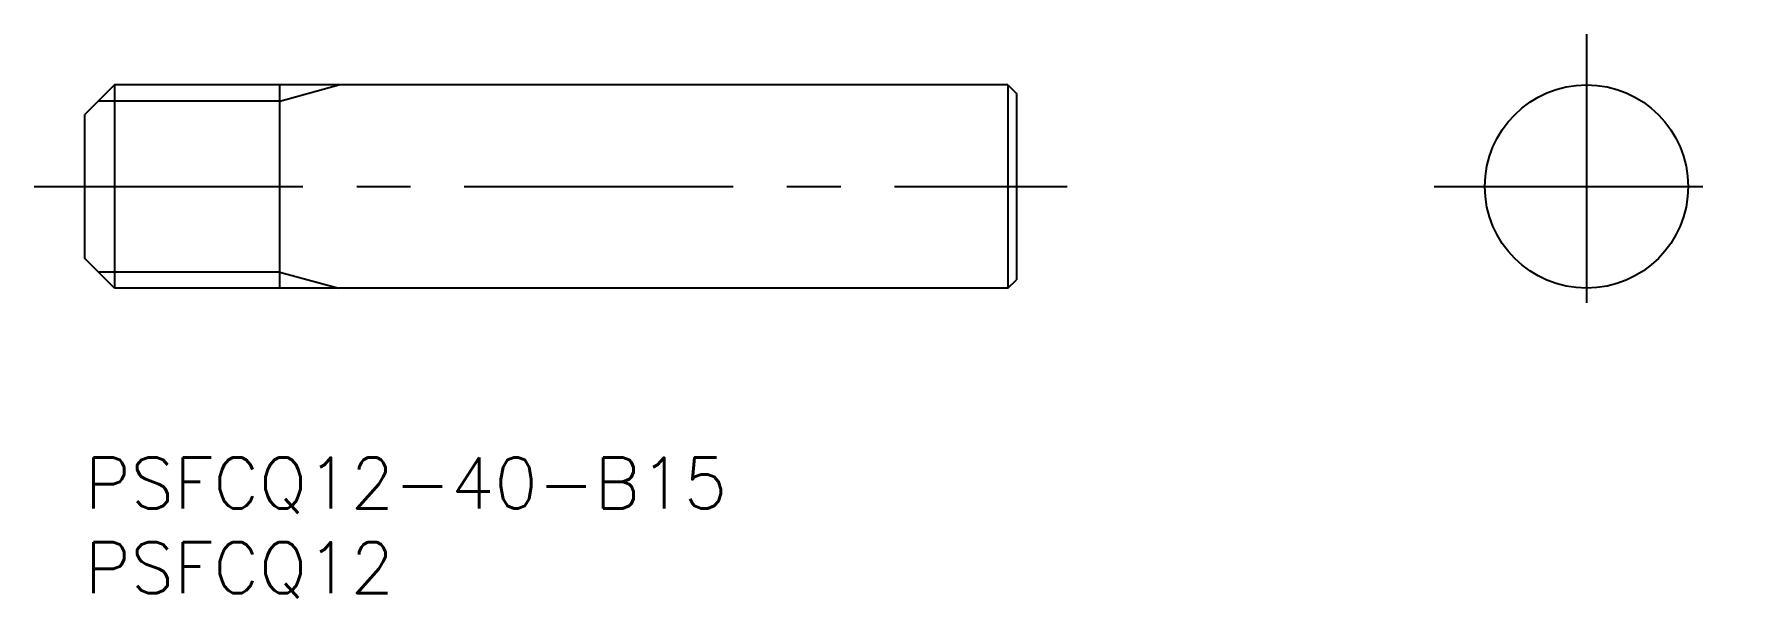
# Model space of a CAD drawing. Extents: x -3 to 98, y -8 to 25.
import ezdxf

# ---------------------------------------------------------------- set-up
doc = ezdxf.new("R2010")
doc.units = 0
doc.header["$LTSCALE"] = 0.5
doc.linetypes.add('CENTER', pattern=[50.8, 31.75, -6.35, 6.35, -6.35])
for name, color, linetype in [('MSM_CENTER', 1, 'CENTER'), ('MSM_CONTINUOUS', 7, 'CONTINUOUS'), ('MSM_NARROW', 5, 'CONTINUOUS'), ('MSM_PART_NUMBER', 7, 'CONTINUOUS')]:
    doc.layers.add(name, color=color, linetype=linetype)
doc.styles.get("Standard").update_dxf_attribs({"font": 'txt.shx', "height": 1, "bigfont": 'bigfont.shx'})

# ---------------------------------------------------------------- blocks, each defined once
blk = doc.blocks.new('*U4')
at = {"layer": 'MSM_PART_NUMBER'}
blk.add_text('PSFCQ12-40-B15', height=3, dxfattribs=at).set_placement((0, -3))
blk = doc.blocks.new('*U5')
at = {"layer": 'MSM_PART_NUMBER'}
blk.add_text('PSFCQ12', height=3, dxfattribs=at).set_placement((0, -8))

msp = doc.modelspace()

# ---------------------------------------------------------------- linework, layer by layer
at = {"layer": 'MSM_CENTER'}
for p, q in [((88.66, 25), (88.66, 7)), ((-3, 16), (58, 16)), ((79.66, 16), (97.66, 16))]:
    msp.add_line(p, q, dxfattribs=at)
at = {"layer": 'MSM_CONTINUOUS'}
for p, q in [((1.75, 22), (0, 20.25)), ((54.5, 22), (1.75, 22)), ((1.75, 22), (1.75, 10)), ((11.5, 10), (11.5, 22)), ((54.5, 22), (54.5, 10)), ((54.5, 22), (55, 21.5)), ((55, 21.5), (55, 10.5)), ((0, 11.75), (0, 20.25)), ((1.75, 10), (0, 11.75)), ((54.5, 10), (55, 10.5)), ((54.5, 10), (1.75, 10))]:
    msp.add_line(p, q, dxfattribs=at)
msp.add_circle((88.66, 16), 6, dxfattribs=at)
at = {"layer": 'MSM_NARROW'}
for p, q in [((11.5, 21.05), (15, 22)), ((11.5, 21.05), (0.8, 21.05)), ((11.5, 10.95), (0.8, 10.95)), ((11.5, 10.95), (15, 10))]:
    msp.add_line(p, q, dxfattribs=at)

# ---------------------------------------------------------------- block references
at = {"layer": 'MSM_CONTINUOUS'}
for name in ['*U4', '*U5']:
    msp.add_blockref(name, (0, 0), dxfattribs=at)

doc.saveas('drawing.dxf')
